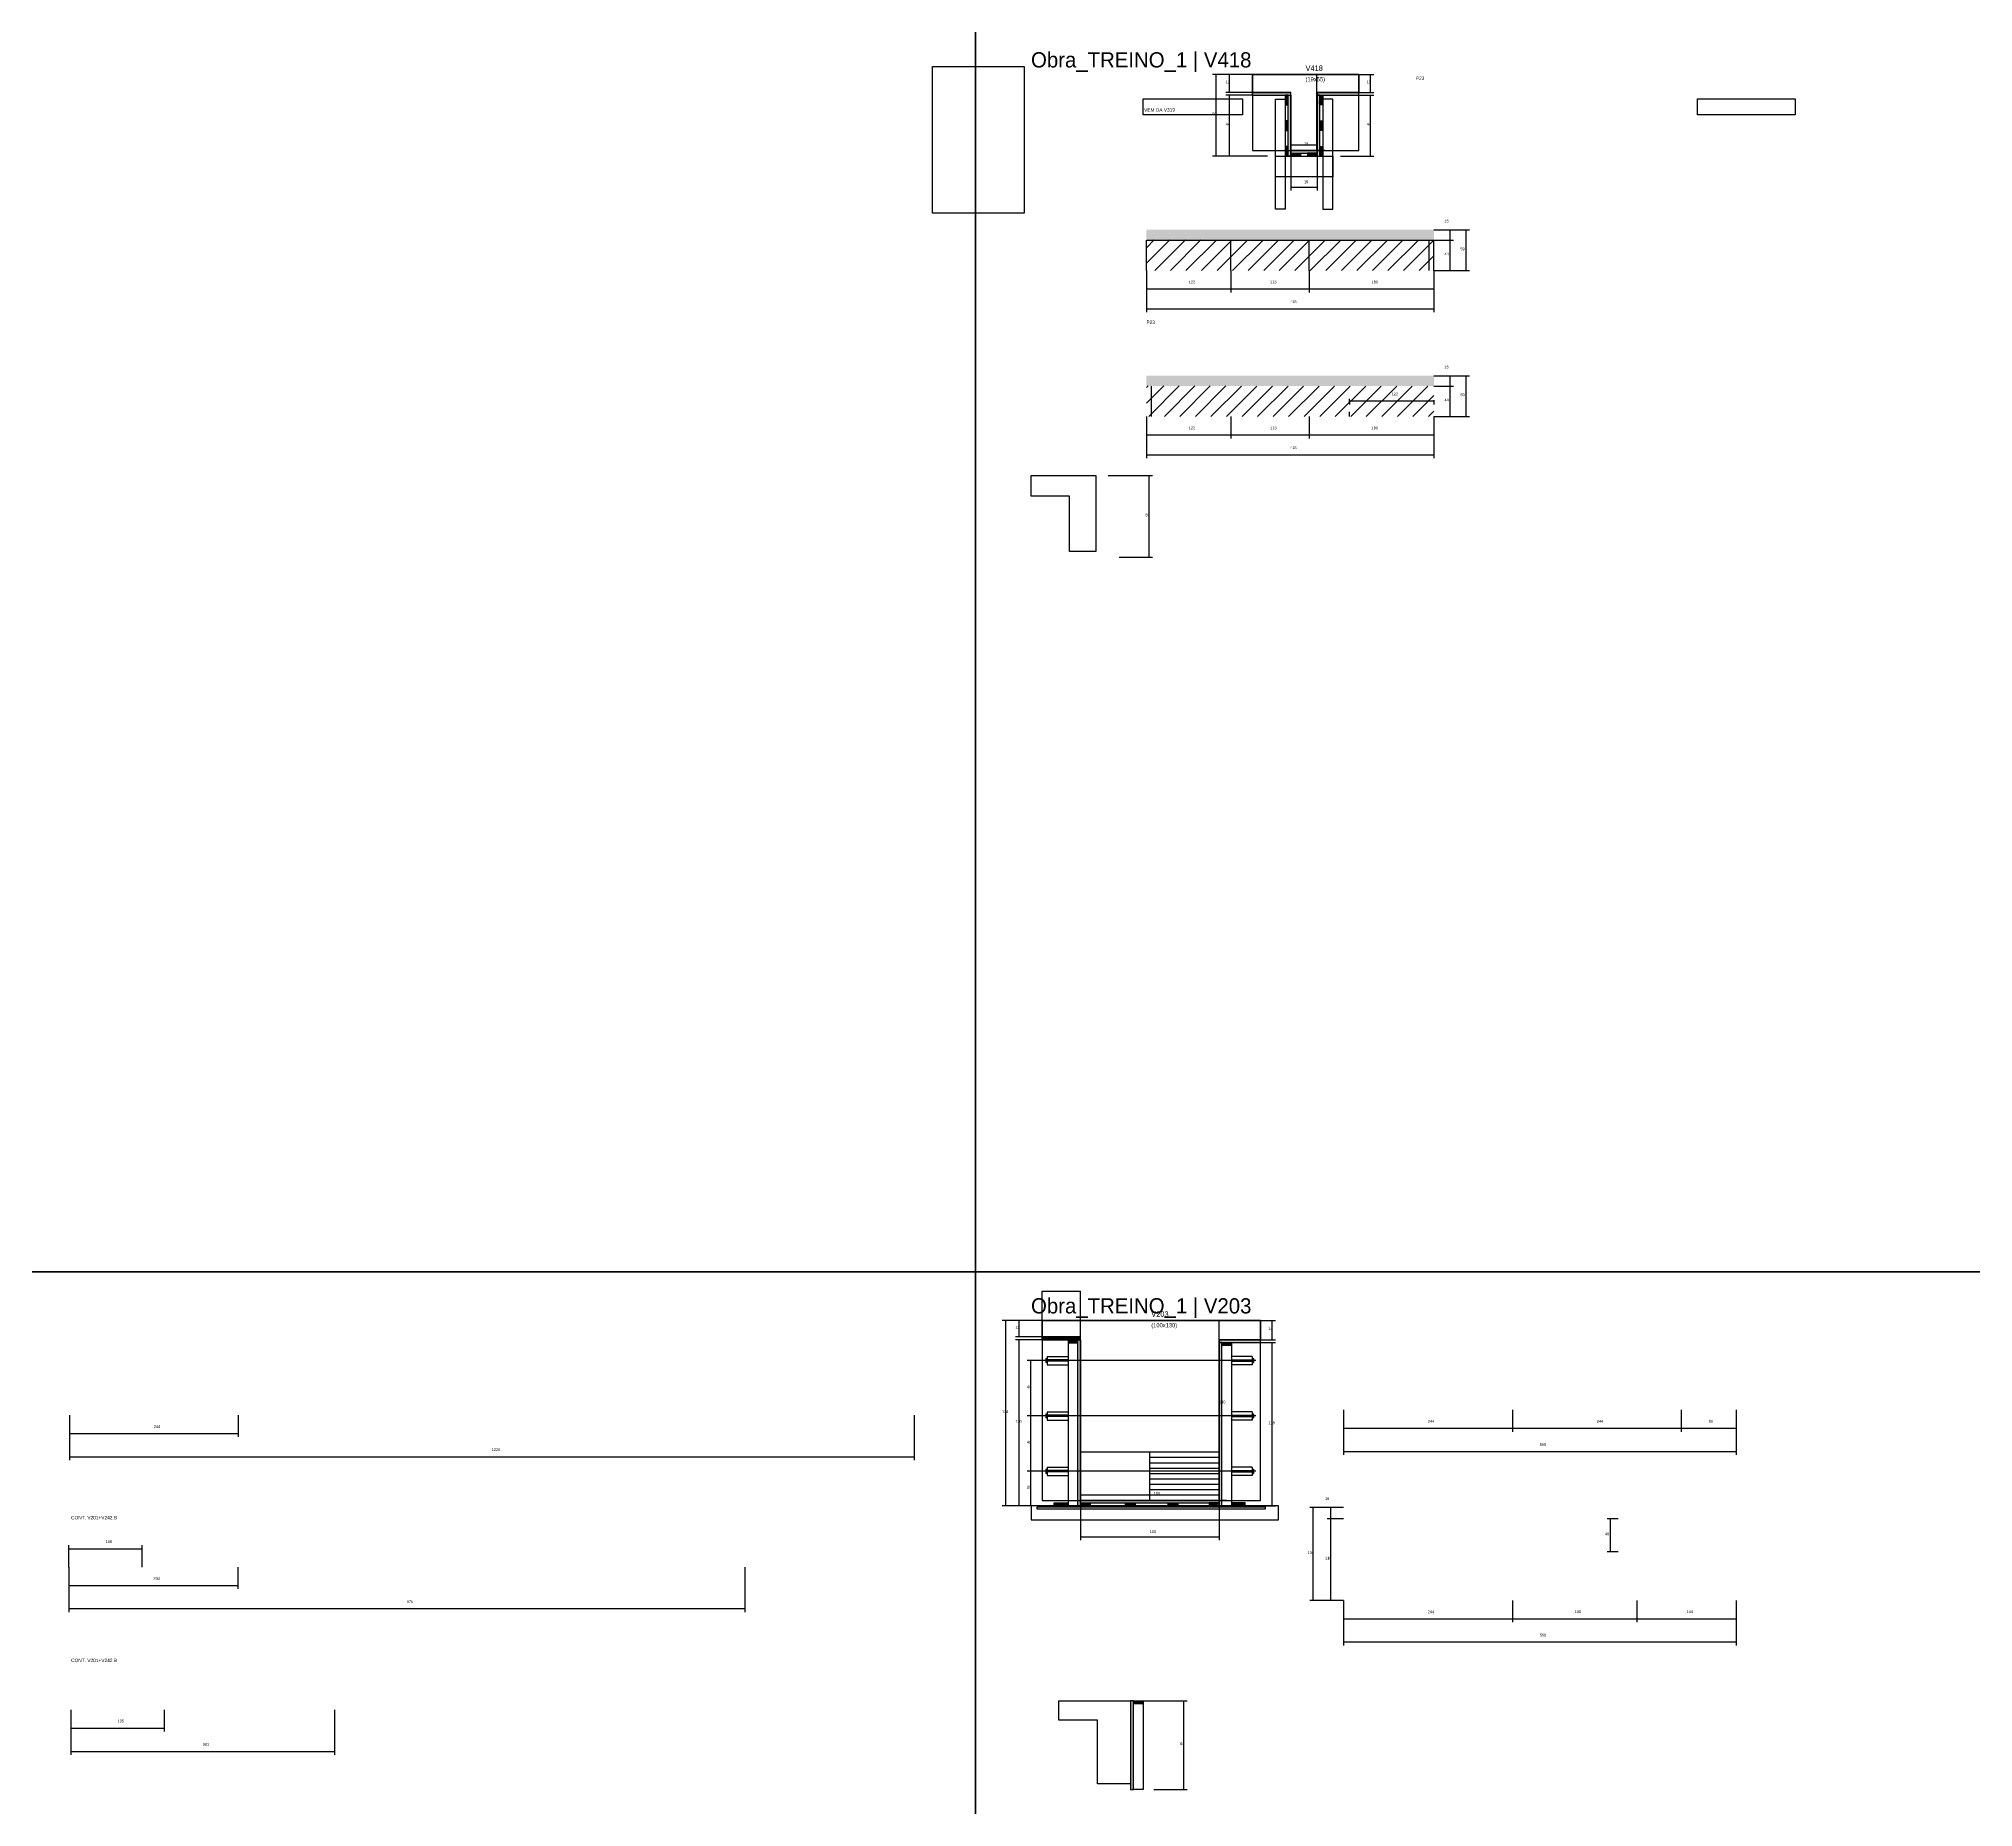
# Model space of a CAD drawing. Header units: metres. Extents: x -41 to 34840, y -36000 to 1848.
# Drawn here: x 18947 to 21741, y -7973 to -5418 of the extents above; entities that cross this region are included whole.
import ezdxf

# ---------------------------------------------------------------- set-up
doc = ezdxf.new("R2010")
doc.units = ezdxf.units.M
for name, color, linetype in [('barrote', 126, 'Continuous'), ('CELL_BORDER', 8, 'Continuous'), ('CONCRETO', 251, 'Continuous'), ('COTA', 4, 'Continuous'), ('Cota Seção (2x)', 4, 'Continuous'), ('cotas', 4, 'Continuous'), ('Hachura', 253, 'Continuous'), ('LABEL_ID', 3, 'Continuous'), ('Madeira', 126, 'Continuous'), ('NOMENCLATURA', 7, 'Continuous'), ('Painéis', 200, 'Continuous'), ('REAPROVEITAMENTO', 251, 'Continuous'), ('SARR_2.2x7', 40, 'Continuous'), ('SARR_3.5x7', 81, 'Continuous'), ('SCO-___-LAJ', 4, 'Continuous'), ('TENSOR', 2, 'Continuous'), ('Texto Seção', 7, 'Continuous')]:
    doc.layers.add(name, color=color, linetype=linetype)

msp = doc.modelspace()

# ---------------------------------------------------------------- hatches: boundary and pattern name
at = {"layer": 'COTA'}
h = msp.add_hatch(dxfattribs=at)
h.set_pattern_fill('AR-CONC', scale=0.03)
h.paths.add_polyline_path([(20961.8, -5709.5), (20961.8, -5694.5), (20961.8, -5694.5), (20546.6, -5694.5), (20546.6, -5694.5), (20546.8, -5709.5), (20546.8, -5709.5), (20961.8, -5709.5)])
h = msp.add_hatch(dxfattribs=at)
h.set_pattern_fill('AR-CONC', scale=0.03)
h.paths.add_polyline_path([(20961.8, -5920.3), (20961.8, -5905.3), (20961.8, -5905.3), (20546.6, -5905.3), (20546.6, -5905.3), (20546.8, -5920.3), (20546.8, -5920.3), (20961.8, -5920.3)])
at = {"layer": 'Hachura'}
h = msp.add_hatch(color=8, dxfattribs=at)
h.dxf.hatch_style = 1
h.paths.add_polyline_path([(20755.3, -5500), (20755.3, -5496), (20755.3, -5496), (20699.7, -5496), (20699.7, -5496), (20699.7, -5500), (20699.7, -5500), (20755.3, -5500)])
h = msp.add_hatch(dxfattribs=at)
h.set_pattern_fill('ANSI31', scale=0.5)
h.paths.add_polyline_path([(20746.9, -5514), (20751.3, -5514), (20751.3, -5514), (20751.3, -5500), (20751.3, -5500), (20746.9, -5500), (20746.9, -5500), (20746.9, -5514)])
h = msp.add_hatch(color=8, dxfattribs=at)
h.dxf.hatch_style = 1
h.paths.add_polyline_path([(20751.3, -5500), (20755.3, -5500), (20755.3, -5500), (20755.3, -5588), (20755.3, -5588), (20751.3, -5588), (20751.3, -5588), (20751.3, -5500)])
h = msp.add_hatch(color=8, dxfattribs=at)
h.dxf.hatch_style = 1
h.paths.add_polyline_path([(20853.3, -5500), (20853.3, -5496), (20853.3, -5496), (20793.3, -5496), (20793.3, -5496), (20793.3, -5500), (20793.3, -5500), (20853.3, -5500)])
h = msp.add_hatch(color=8, dxfattribs=at)
h.dxf.hatch_style = 1
h.paths.add_polyline_path([(20797.3, -5498), (20793.3, -5498), (20793.3, -5498), (20793.3, -5588), (20793.3, -5588), (20797.3, -5588), (20797.3, -5588), (20797.3, -5498)])
h = msp.add_hatch(dxfattribs=at)
h.set_pattern_fill('ANSI31', scale=0.5)
h.paths.add_polyline_path([(20801.7, -5514), (20797.3, -5514), (20797.3, -5514), (20797.3, -5500), (20797.3, -5500), (20801.7, -5500), (20801.7, -5500), (20801.7, -5514)])
h = msp.add_hatch(dxfattribs=at)
h.set_pattern_fill('ANSI31', scale=0.5)
h.paths.add_polyline_path([(20746.9, -5551), (20751.3, -5551), (20751.3, -5551), (20751.3, -5537), (20751.3, -5537), (20746.9, -5537), (20746.9, -5537), (20746.9, -5551)])
h = msp.add_hatch(dxfattribs=at)
h.set_pattern_fill('ANSI31', scale=0.5)
h.paths.add_polyline_path([(20801.7, -5551), (20797.3, -5551), (20797.3, -5551), (20797.3, -5537), (20797.3, -5537), (20801.7, -5537), (20801.7, -5537), (20801.7, -5551)])
h = msp.add_hatch(dxfattribs=at)
h.set_pattern_fill('ANSI31', scale=0.5)
h.paths.add_polyline_path([(20746.9, -5588), (20751.3, -5588), (20751.3, -5588), (20751.3, -5574), (20751.3, -5574), (20746.9, -5574), (20746.9, -5574), (20746.9, -5588)])
h = msp.add_hatch(color=8, dxfattribs=at)
h.dxf.hatch_style = 1
h.paths.add_polyline_path([(20793.3, -5583.6), (20793.3, -5580), (20793.3, -5580), (20755.3, -5580), (20755.3, -5580), (20755.3, -5583.6), (20755.3, -5583.6), (20793.3, -5583.6)])
h = msp.add_hatch(dxfattribs=at)
h.set_pattern_fill('ANSI31', scale=0.5)
h.paths.add_polyline_path([(20755.3, -5588), (20755.3, -5583.6), (20755.3, -5583.6), (20769.3, -5583.6), (20769.3, -5583.6), (20769.3, -5588), (20769.3, -5588), (20755.3, -5588)])
h = msp.add_hatch(dxfattribs=at)
h.set_pattern_fill('ANSI31', scale=0.5)
h.paths.add_polyline_path([(20793.3, -5588), (20793.3, -5583.6), (20793.3, -5583.6), (20779.3, -5583.6), (20779.3, -5583.6), (20779.3, -5588), (20779.3, -5588), (20793.3, -5588)])
h = msp.add_hatch(dxfattribs=at)
h.set_pattern_fill('ANSI31', scale=0.5)
h.paths.add_polyline_path([(20801.7, -5588), (20797.3, -5588), (20797.3, -5588), (20797.3, -5574), (20797.3, -5574), (20801.7, -5574), (20801.7, -5574), (20801.7, -5588)])
h = msp.add_hatch(color=8, dxfattribs=at)
h.dxf.hatch_style = 1
h.paths.add_polyline_path([(20451.5, -7298), (20451.5, -7294), (20451.5, -7294), (20395.9, -7294), (20395.9, -7294), (20395.9, -7298), (20395.9, -7298), (20451.5, -7298)])
h = msp.add_hatch(dxfattribs=at)
h.set_pattern_fill('ANSI31', scale=0.5)
h.paths.add_polyline_path([(20447.5, -7302.4), (20447.5, -7298), (20447.5, -7298), (20433.5, -7298), (20433.5, -7298), (20433.5, -7302.4), (20433.5, -7302.4), (20447.5, -7302.4)])
h = msp.add_hatch(color=8, dxfattribs=at)
h.dxf.hatch_style = 1
h.paths.add_polyline_path([(20447.5, -7298), (20451.5, -7298), (20451.5, -7298), (20451.5, -7538), (20451.5, -7538), (20447.5, -7538), (20447.5, -7538), (20447.5, -7298)])
h = msp.add_hatch(color=8, dxfattribs=at)
h.dxf.hatch_style = 1
h.paths.add_polyline_path([(20711.5, -7302), (20711.5, -7298), (20711.5, -7298), (20651.5, -7298), (20651.5, -7298), (20651.5, -7302), (20651.5, -7302), (20711.5, -7302)])
h = msp.add_hatch(color=8, dxfattribs=at)
h.dxf.hatch_style = 1
h.paths.add_polyline_path([(20655.5, -7302), (20651.5, -7302), (20651.5, -7302), (20651.5, -7538), (20651.5, -7538), (20655.5, -7538), (20655.5, -7538), (20655.5, -7302)])
h = msp.add_hatch(dxfattribs=at)
h.set_pattern_fill('ANSI31', scale=0.5)
h.paths.add_polyline_path([(20655.5, -7306.4), (20655.5, -7302), (20655.5, -7302), (20669.5, -7302), (20669.5, -7302), (20669.5, -7306.4), (20669.5, -7306.4), (20655.5, -7306.4)])
h = msp.add_hatch(dxfattribs=at)
h.set_pattern_fill('ANSI31', scale=0.5)
h.paths.add_polyline_path([(20413.5, -7538), (20413.5, -7533.6), (20413.5, -7533.6), (20433.5, -7533.6), (20433.5, -7533.6), (20433.5, -7538), (20433.5, -7538), (20413.5, -7538)])
h = msp.add_hatch(color=8, dxfattribs=at)
h.dxf.hatch_style = 1
h.paths.add_polyline_path([(20651.5, -7533.6), (20651.5, -7530), (20651.5, -7530), (20451.5, -7530), (20451.5, -7530), (20451.5, -7533.6), (20451.5, -7533.6), (20651.5, -7533.6)])
h = msp.add_hatch(dxfattribs=at)
h.set_pattern_fill('ANSI31', scale=0.5)
h.paths.add_polyline_path([(20451.5, -7538), (20451.5, -7533.6), (20451.5, -7533.6), (20465.5, -7533.6), (20465.5, -7533.6), (20465.5, -7538), (20465.5, -7538), (20451.5, -7538)])
h = msp.add_hatch(dxfattribs=at)
h.set_pattern_fill('ANSI31', scale=0.5)
h.paths.add_polyline_path([(20516.6, -7538), (20516.6, -7533.6), (20516.6, -7533.6), (20530.6, -7533.6), (20530.6, -7533.6), (20530.6, -7538), (20530.6, -7538), (20516.6, -7538)])
h = msp.add_hatch(dxfattribs=at)
h.set_pattern_fill('ANSI31', scale=0.5)
h.paths.add_polyline_path([(20577.9, -7538), (20577.9, -7533.6), (20577.9, -7533.6), (20591.9, -7533.6), (20591.9, -7533.6), (20591.9, -7538), (20591.9, -7538), (20577.9, -7538)])
h = msp.add_hatch(dxfattribs=at)
h.set_pattern_fill('ANSI31', scale=0.5)
h.paths.add_polyline_path([(20651.5, -7538), (20651.5, -7533.6), (20651.5, -7533.6), (20637.5, -7533.6), (20637.5, -7533.6), (20637.5, -7538), (20637.5, -7538), (20651.5, -7538)])
h = msp.add_hatch(dxfattribs=at)
h.set_pattern_fill('ANSI31', scale=0.5)
h.paths.add_polyline_path([(20689.5, -7538), (20689.5, -7533.6), (20689.5, -7533.6), (20669.5, -7533.6), (20669.5, -7533.6), (20669.5, -7538), (20669.5, -7538), (20689.5, -7538)])
h = msp.add_hatch(color=8, dxfattribs=at)
h.dxf.hatch_style = 1
h.paths.add_polyline_path([(20527.8, -7819.7), (20523.8, -7819.7), (20523.8, -7819.7), (20523.8, -7947.7), (20523.8, -7947.7), (20527.8, -7947.7), (20527.8, -7947.7), (20527.8, -7819.7)])
h = msp.add_hatch(dxfattribs=at)
h.set_pattern_fill('ANSI31', scale=0.5)
h.paths.add_polyline_path([(20527.8, -7824.1), (20527.8, -7819.7), (20527.8, -7819.7), (20541.8, -7819.7), (20541.8, -7819.7), (20541.8, -7824.1), (20541.8, -7824.1), (20527.8, -7824.1)])
at = {"layer": 'REAPROVEITAMENTO'}
h = msp.add_hatch(dxfattribs=at)
h.set_pattern_fill('ANSI31', scale=5)
h.paths.add_polyline_path([(20961.8, -5753.4), (20961.8, -5709.4), (20961.8, -5709.4), (20546.8, -5709.2), (20546.8, -5709.2), (20546.8, -5753.2), (20546.8, -5753.2), (20961.8, -5753.4)])
h = msp.add_hatch(dxfattribs=at)
h.set_pattern_fill('ANSI31', scale=5)
h.paths.add_polyline_path([(20961.8, -5964.3), (20961.8, -5920.3), (20961.8, -5920.3), (20546.8, -5920.1), (20546.8, -5920.1), (20546.8, -5964.1), (20546.8, -5964.1), (20961.8, -5964.3)])

# ---------------------------------------------------------------- linework, layer by layer
for p, q in [((20401.5, -7325), (20401.5, -7331)), ((20401.5, -7325), (20403.5, -7325)), ((20403.5, -7331), (20401.5, -7331)), ((20403.5, -7322), (20403.5, -7334)), ((20403.5, -7322), (20433.5, -7322)), ((20433.5, -7327), (20403.5, -7327)), ((20433.5, -7329), (20403.5, -7329)), ((20403.5, -7334), (20433.5, -7334)), ((20699.5, -7322), (20669.5, -7322)), ((20669.5, -7327), (20699.5, -7327)), ((20669.5, -7329), (20699.5, -7329)), ((20699.5, -7334), (20669.5, -7334)), ((20699.5, -7322), (20699.5, -7334)), ((20699.5, -7325), (20701.5, -7325)), ((20699.5, -7331), (20701.5, -7331)), ((20701.5, -7325), (20701.5, -7331)), ((20403.5, -7402), (20403.5, -7414)), ((20403.5, -7402), (20433.5, -7402)), ((20699.5, -7402), (20669.5, -7402)), ((20699.5, -7402), (20699.5, -7414)), ((20401.5, -7405), (20401.5, -7411)), ((20401.5, -7405), (20403.5, -7405)), ((20403.5, -7411), (20401.5, -7411)), ((20433.5, -7407), (20403.5, -7407)), ((20433.5, -7409), (20403.5, -7409)), ((20403.5, -7414), (20433.5, -7414)), ((20669.5, -7407), (20699.5, -7407)), ((20669.5, -7409), (20699.5, -7409)), ((20699.5, -7414), (20669.5, -7414)), ((20699.5, -7405), (20701.5, -7405)), ((20699.5, -7411), (20701.5, -7411)), ((20701.5, -7405), (20701.5, -7411)), ((20401.5, -7485), (20401.5, -7491)), ((20401.5, -7485), (20403.5, -7485)), ((20403.5, -7482), (20403.5, -7494)), ((20403.5, -7482), (20433.5, -7482)), ((20433.5, -7487), (20403.5, -7487)), ((20699.5, -7482), (20669.5, -7482)), ((20669.5, -7487), (20699.5, -7487)), ((20699.5, -7482), (20699.5, -7494)), ((20699.5, -7485), (20701.5, -7485)), ((20701.5, -7485), (20701.5, -7491)), ((20403.5, -7491), (20401.5, -7491)), ((20433.5, -7489), (20403.5, -7489)), ((20403.5, -7494), (20433.5, -7494)), ((20669.5, -7489), (20699.5, -7489)), ((20699.5, -7494), (20669.5, -7494)), ((20699.5, -7491), (20701.5, -7491))]:
    msp.add_line(p, q)
at = {"layer": 'barrote'}
msp.add_lwpolyline([(20380, -7558), (20737.2, -7558), (20737.2, -7538), (20380, -7538)], close=True, dxfattribs=at)
at = {"layer": 'CELL_BORDER'}
for points in [[(17400, -7200), (20300, -7200), (20300, -5400), (17400, -5400)], [(20300, -7200), (23200, -7200), (23200, -5400), (20300, -5400)], [(17400, -9000), (20300, -9000), (20300, -7200), (17400, -7200)], [(20300, -9000), (23200, -9000), (23200, -7200), (20300, -7200)]]:
    msp.add_lwpolyline(points, close=True, dxfattribs=at)
at = {"layer": 'CONCRETO'}
for points in [[(20699.7, -5496), (20699.7, -5470), (20853.3, -5470), (20853.3, -5496), (20793.3, -5496), (20793.3, -5580), (20755.3, -5580), (20755.3, -5496)], [(20699.7, -5580), (20853.3, -5580), (20853.3, -5470), (20699.7, -5470)], [(20380, -6079.4), (20380, -6049.4), (20473.6, -6049.4), (20473.6, -6079.4), (20473.6, -6079.4), (20473.6, -6159.4), (20435.6, -6159.4), (20435.6, -6079.4)], [(20395.9, -7294), (20395.9, -7270), (20711.5, -7270), (20711.5, -7298), (20651.5, -7298), (20651.5, -7530), (20451.5, -7530), (20451.5, -7294)], [(20395.9, -7530), (20711.5, -7530), (20711.5, -7270), (20395.9, -7270)], [(20420.2, -7847.7), (20420.2, -7819.7), (20523.8, -7819.7), (20523.8, -7847.7), (20523.8, -7847.7), (20523.8, -7939.7), (20475.8, -7939.7), (20475.8, -7847.7)]]:
    msp.add_lwpolyline(points, close=True, dxfattribs=at)
at = {"layer": 'COTA'}
for p, q in [((20699.7, -5470), (20642.3, -5470)), ((20647.3, -5588), (20647.3, -5470)), ((20699.7, -5470), (20661.6, -5470)), ((20666.6, -5496), (20666.6, -5470)), ((20853.3, -5470), (20875.2, -5470)), ((20870.2, -5496), (20870.2, -5470)), ((20699.7, -5496), (20661.6, -5496)), ((20699.7, -5500), (20661.6, -5500)), ((20666.6, -5588), (20666.6, -5500)), ((20853.3, -5496), (20875.2, -5496)), ((20853.3, -5500), (20875.2, -5500)), ((20870.2, -5588), (20870.2, -5500)), ((20721.7, -5588), (20642.3, -5588)), ((20721.7, -5588), (20661.6, -5588)), ((20755.3, -5588), (20755.3, -5637.7)), ((20793.3, -5588), (20793.3, -5637.7)), ((20826.9, -5588), (20875.2, -5588)), ((20755.3, -5632.7), (20793.3, -5632.7)), ((20961.8, -5694.5), (20990.2, -5694.5)), ((20961.8, -5694.5), (21013.3, -5694.5)), ((20985.2, -5709.5), (20985.2, -5694.5)), ((21008.3, -5753.5), (21008.3, -5694.5)), ((20961.8, -5709.5), (20990.2, -5709.5)), ((20961.8, -5709.5), (20990.2, -5709.5)), ((20985.2, -5753.5), (20985.2, -5709.5)), ((20546.8, -5753.5), (20546.8, -5785)), ((20546.8, -5753.5), (20546.8, -5813.5)), ((20668.8, -5753.5), (20668.8, -5785)), ((20668.8, -5753.5), (20668.8, -5785)), ((20781.8, -5753.5), (20781.8, -5785)), ((20781.8, -5753.5), (20781.8, -5785)), ((20961.8, -5753.5), (20961.8, -5785)), ((20961.8, -5753.5), (20961.8, -5813.5)), ((20961.8, -5753.5), (20990.2, -5753.5)), ((20961.8, -5753.5), (21013.3, -5753.5)), ((20546.8, -5780), (20668.8, -5780)), ((20668.8, -5780), (20781.8, -5780)), ((20781.8, -5780), (20961.8, -5780)), ((20546.8, -5808.5), (20961.8, -5808.5)), ((20961.8, -5905.3), (20990.2, -5905.3)), ((20961.8, -5905.3), (21013.3, -5905.3)), ((20961.8, -5920.3), (20990.2, -5920.3)), ((20961.8, -5920.3), (20990.2, -5920.3)), ((20985.2, -5920.3), (20985.2, -5905.3)), ((20985.2, -5964.3), (20985.2, -5920.3)), ((21008.3, -5964.3), (21008.3, -5905.3)), ((20839.8, -5940.6), (20839.8, -5946.8)), ((20839.8, -5941.8), (20961.8, -5941.8)), ((20961.8, -5940.6), (20961.8, -5946.8)), ((20546.8, -5964.3), (20546.8, -5995.9)), ((20546.8, -5964.3), (20546.8, -6024.4)), ((20668.8, -5964.3), (20668.8, -5995.9)), ((20668.8, -5964.3), (20668.8, -5995.9)), ((20781.8, -5964.3), (20781.8, -5995.9)), ((20781.8, -5964.3), (20781.8, -5995.9)), ((20961.8, -5964.3), (20961.8, -5995.9)), ((20961.8, -5964.3), (20961.8, -6024.4)), ((20961.8, -5964.3), (20990.2, -5964.3)), ((20961.8, -5964.3), (21013.3, -5964.3)), ((20546.8, -5990.9), (20668.8, -5990.9)), ((20668.8, -5990.9), (20781.8, -5990.9)), ((20781.8, -5990.9), (20961.8, -5990.9)), ((20546.8, -6019.4), (20961.8, -6019.4)), ((20491.6, -6049.4), (20555.5, -6049.4)), ((20550.5, -6167.4), (20550.5, -6049.4)), ((20507.2, -6167.4), (20555.5, -6167.4)), ((20395.9, -7270), (20338.5, -7270)), ((20343.5, -7538), (20343.5, -7270)), ((20395.9, -7270), (20357.8, -7270)), ((20362.8, -7294), (20362.8, -7270)), ((20711.5, -7270), (20733.3, -7270)), ((20728.3, -7298), (20728.3, -7270)), ((20395.9, -7294), (20357.8, -7294)), ((20395.9, -7298), (20357.8, -7298)), ((20362.8, -7538), (20362.8, -7298)), ((20711.5, -7298), (20733.3, -7298)), ((20711.5, -7302), (20733.3, -7302)), ((20728.3, -7538), (20728.3, -7302)), ((20398.2, -7328), (20374.6, -7328)), ((20379.6, -7408), (20379.6, -7328)), ((20831.2, -7399.3), (20831.2, -7430.9)), ((20831.2, -7399.3), (20831.2, -7464.4)), ((21075.2, -7399.3), (21075.2, -7430.9)), ((21075.2, -7399.3), (21075.2, -7430.9)), ((21319.2, -7399.3), (21319.2, -7430.9)), ((21319.2, -7399.3), (21319.2, -7430.9)), ((21398.7, -7399.3), (21398.7, -7430.9)), ((21398.7, -7399.3), (21398.7, -7464.4)), ((18991, -7406.9), (18991, -7438.4)), ((18991, -7406.9), (18991, -7471.9)), ((19235, -7406.9), (19235, -7438.4)), ((20211, -7406.9), (20211, -7471.9)), ((20398.2, -7408), (20374.6, -7408)), ((20398.2, -7408), (20374.6, -7408)), ((20379.6, -7488), (20379.6, -7408)), ((20831.2, -7425.9), (21075.2, -7425.9)), ((21075.2, -7425.9), (21319.2, -7425.9)), ((21319.2, -7425.9), (21398.7, -7425.9)), ((18991, -7433.4), (19235, -7433.4)), ((20831.2, -7459.4), (21398.7, -7459.4)), ((18991, -7466.9), (20211, -7466.9)), ((20398.2, -7488), (20374.6, -7488)), ((20398.2, -7488), (20374.6, -7488)), ((20379.6, -7538), (20379.6, -7488)), ((20417.9, -7538), (20338.5, -7538)), ((20417.9, -7538), (20357.8, -7538)), ((20398.2, -7538), (20374.6, -7538)), ((20451.5, -7538), (20451.5, -7587.7)), ((20651.5, -7538), (20651.5, -7587.7)), ((20685.1, -7538), (20733.3, -7538)), ((20451.5, -7582.7), (20651.5, -7582.7)), ((18990.4, -7626.4), (18990.4, -7657.9)), ((19234.4, -7626.4), (19234.4, -7657.9)), ((18990.4, -7652.9), (19234.4, -7652.9)), ((20831.2, -7674.5), (20831.2, -7706)), ((20831.2, -7674.5), (20831.2, -7739.6)), ((21075.2, -7674.5), (21075.2, -7706)), ((21075.2, -7674.5), (21075.2, -7706)), ((21255.2, -7674.5), (21255.2, -7706)), ((21255.2, -7674.5), (21255.2, -7706)), ((21398.7, -7674.5), (21398.7, -7706)), ((21398.7, -7674.5), (21398.7, -7739.6)), ((20831.2, -7701), (21075.2, -7701)), ((21075.2, -7701), (21255.2, -7701)), ((21255.2, -7701), (21398.7, -7701)), ((20831.2, -7734.6), (21398.7, -7734.6)), ((20541.8, -7819.7), (20605.7, -7819.7)), ((20600.7, -7947.7), (20600.7, -7819.7)), ((18993.1, -7832.5), (18993.1, -7864.1)), ((18993.1, -7832.5), (18993.1, -7897.6)), ((19128.1, -7832.5), (19128.1, -7864.1)), ((19374.1, -7832.5), (19374.1, -7897.6)), ((18993.1, -7859.1), (19128.1, -7859.1)), ((18993.1, -7892.6), (19374.1, -7892.6)), ((20557.4, -7947.7), (20605.7, -7947.7))]:
    msp.add_line(p, q, dxfattribs=at)
at = {"layer": 'Cota Seção (2x)'}
for p, q in [((20804.3, -5470), (20787.8, -5470)), ((20792.8, -5580), (20792.8, -5470)), ((20755.3, -5588), (20755.3, -5567)), ((20755.3, -5572), (20793.3, -5572)), ((20804.3, -5580), (20787.8, -5580)), ((20793.3, -5588), (20793.3, -5567)), ((20662.5, -7270), (20646.5, -7270)), ((20651.5, -7530), (20651.5, -7270)), ((20451.5, -7538), (20451.5, -7517)), ((20451.5, -7522), (20651.5, -7522)), ((20662.5, -7530), (20646.5, -7530)), ((20651.5, -7538), (20651.5, -7517)), ((20831.2, -7540.5), (20782.6, -7540.5)), ((20787.6, -7674.5), (20787.6, -7540.5)), ((20831.2, -7540.5), (20807.8, -7540.5)), ((20812.8, -7556.5), (20812.8, -7540.5)), ((20831.2, -7556.5), (20807.8, -7556.5)), ((20831.2, -7556.5), (20807.8, -7556.5)), ((20812.8, -7674.5), (20812.8, -7556.5)), ((21228.2, -7556.5), (21212.1, -7556.5)), ((21217.1, -7604.5), (21217.1, -7556.5)), ((18990.4, -7626.4), (18990.4, -7594.8)), ((18990.4, -7599.8), (19096.4, -7599.8)), ((19096.4, -7626.4), (19096.4, -7594.8)), ((18990.4, -7626.4), (18990.4, -7691.4)), ((19966.4, -7626.4), (19966.4, -7691.4)), ((21228.2, -7604.5), (21212.1, -7604.5)), ((20831.2, -7674.5), (20782.6, -7674.5)), ((20831.2, -7674.5), (20807.8, -7674.5)), ((18990.4, -7686.4), (19966.4, -7686.4))]:
    msp.add_line(p, q, dxfattribs=at)
at = {"layer": 'Cotas'}
msp.add_lwpolyline([(20237.6, -5458.7), (20370, -5458.7), (20370, -5670.3), (20237.6, -5670.3)], close=True, dxfattribs=at)
at = {"layer": 'Madeira'}
for points in [[(20746.9, -5514), (20751.3, -5514), (20751.3, -5500), (20746.9, -5500)], [(20801.7, -5514), (20797.3, -5514), (20797.3, -5500), (20801.7, -5500)], [(20746.9, -5551), (20751.3, -5551), (20751.3, -5537), (20746.9, -5537)], [(20801.7, -5551), (20797.3, -5551), (20797.3, -5537), (20801.7, -5537)], [(20746.9, -5588), (20751.3, -5588), (20751.3, -5574), (20746.9, -5574)], [(20755.3, -5588), (20755.3, -5583.6), (20769.3, -5583.6), (20769.3, -5588)], [(20793.3, -5588), (20793.3, -5583.6), (20779.3, -5583.6), (20779.3, -5588)], [(20801.7, -5588), (20797.3, -5588), (20797.3, -5574), (20801.7, -5574)], [(20447.5, -7302.4), (20447.5, -7298), (20433.5, -7298), (20433.5, -7302.4)], [(20447.5, -7298), (20433.5, -7298), (20433.5, -7538), (20447.5, -7538)], [(20655.5, -7306.4), (20655.5, -7302), (20669.5, -7302), (20669.5, -7306.4)], [(20655.5, -7302), (20669.5, -7302), (20669.5, -7538), (20655.5, -7538)], [(20380, -7558), (20737.2, -7558), (20737.2, -7538), (20380, -7538)], [(20413.5, -7538), (20413.5, -7533.6), (20433.5, -7533.6), (20433.5, -7538)], [(20451.5, -7538), (20451.5, -7533.6), (20465.5, -7533.6), (20465.5, -7538)], [(20516.6, -7538), (20516.6, -7533.6), (20530.6, -7533.6), (20530.6, -7538)], [(20577.9, -7538), (20577.9, -7533.6), (20591.9, -7533.6), (20591.9, -7538)], [(20651.5, -7538), (20651.5, -7533.6), (20637.5, -7533.6), (20637.5, -7538)], [(20689.5, -7538), (20689.5, -7533.6), (20669.5, -7533.6), (20669.5, -7538)], [(20527.8, -7824.1), (20527.8, -7819.7), (20541.8, -7819.7), (20541.8, -7824.1)], [(20527.8, -7819.7), (20541.8, -7819.7), (20541.8, -7947.7), (20527.8, -7947.7)]]:
    msp.add_lwpolyline(points, close=True, dxfattribs=at)
at = {"layer": 'Painéis'}
for p, q in [((20699.7, -5496), (20755.3, -5496)), ((20699.7, -5500), (20699.7, -5496)), ((20755.3, -5500), (20755.3, -5496)), ((20755.3, -5588), (20755.3, -5500)), ((20793.3, -5496), (20853.3, -5496)), ((20793.3, -5500), (20793.3, -5496)), ((20793.3, -5588), (20793.3, -5500)), ((20853.3, -5500), (20853.3, -5496)), ((20755.3, -5580), (20793.3, -5580)), ((20755.3, -5583.6), (20755.3, -5580)), ((20793.3, -5583.6), (20793.3, -5580)), ((20546.8, -5709.5), (20961.8, -5709.5)), ((20546.8, -5753.5), (20546.8, -5709.5)), ((20668.8, -5753.5), (20668.8, -5709.5)), ((20781.8, -5753.5), (20781.8, -5709.5)), ((20961.8, -5753.5), (20961.8, -5709.5)), ((20395.9, -7228), (20451.5, -7228)), ((20395.9, -7298), (20395.9, -7228)), ((20451.5, -7298), (20451.5, -7228)), ((20395.9, -7294), (20451.5, -7294)), ((20395.9, -7298), (20395.9, -7294)), ((20395.9, -7298), (20451.5, -7298)), ((20451.5, -7298), (20451.5, -7294)), ((20451.5, -7538), (20451.5, -7298)), ((20451.5, -7538), (20451.5, -7298)), ((20651.5, -7298), (20711.5, -7298)), ((20651.5, -7538), (20651.5, -7302)), ((20451.5, -7460), (20551.5, -7460)), ((20451.5, -7530), (20451.5, -7460)), ((20551.5, -7530), (20551.5, -7460)), ((20551.5, -7460), (20651.5, -7460)), ((20551.5, -7530), (20551.5, -7460)), ((20651.5, -7530), (20651.5, -7460)), ((20451.5, -7530), (20651.5, -7530)), ((20451.5, -7533.6), (20451.5, -7530)), ((20451.5, -7530), (20551.5, -7530)), ((20551.5, -7530), (20651.5, -7530)), ((20651.5, -7533.6), (20651.5, -7530))]:
    msp.add_line(p, q, dxfattribs=at)
for points in [[(20755.3, -5500), (20755.3, -5496), (20699.7, -5496), (20699.7, -5500)], [(20751.3, -5500), (20755.3, -5500), (20755.3, -5588), (20751.3, -5588)], [(20853.3, -5500), (20853.3, -5496), (20793.3, -5496), (20793.3, -5500)], [(20797.3, -5500), (20793.3, -5500), (20793.3, -5588), (20797.3, -5588)], [(20793.3, -5583.6), (20793.3, -5580), (20755.3, -5580), (20755.3, -5583.6)], [(20451.5, -7298), (20451.5, -7294), (20395.9, -7294), (20395.9, -7298)], [(20447.5, -7298), (20451.5, -7298), (20451.5, -7538), (20447.5, -7538)], [(20711.5, -7302), (20711.5, -7298), (20651.5, -7298), (20651.5, -7302)], [(20655.5, -7302), (20651.5, -7302), (20651.5, -7538), (20655.5, -7538)], [(20651.5, -7533.6), (20651.5, -7530), (20451.5, -7530), (20451.5, -7533.6)], [(20527.8, -7819.7), (20523.8, -7819.7), (20523.8, -7947.7), (20527.8, -7947.7)]]:
    msp.add_lwpolyline(points, close=True, dxfattribs=at)
at = {"layer": 'SARR_2.2x7'}
for p, q in [((20954.9, -5753.5), (20954.9, -5709.5)), ((20553.8, -5964.3), (20553.8, -5920.3)), ((20839.8, -5945.8), (20839.8, -5938.8)), ((20839.8, -5964.3), (20839.8, -5957.3)), ((20396.9, -7294.4), (20450.5, -7294.4)), ((20396.9, -7294.9), (20450.5, -7294.9)), ((20396.9, -7295.3), (20450.5, -7295.3)), ((20396.9, -7295.8), (20450.5, -7295.8)), ((20396.9, -7296.2), (20450.5, -7296.2)), ((20396.9, -7296.7), (20450.5, -7296.7)), ((20396.9, -7297.1), (20450.5, -7297.1)), ((20396.9, -7297.6), (20450.5, -7297.6)), ((20552.5, -7467.8), (20650.5, -7467.8)), ((20552.5, -7475.6), (20650.5, -7475.6)), ((20552.5, -7483.3), (20650.5, -7483.3)), ((20552.5, -7491.1), (20650.5, -7491.1)), ((20552.5, -7498.9), (20650.5, -7498.9)), ((20552.5, -7506.7), (20650.5, -7506.7)), ((20552.5, -7514.4), (20650.5, -7514.4)), ((20552.5, -7522.2), (20650.5, -7522.2))]:
    msp.add_line(p, q, dxfattribs=at)
at = {"layer": 'SARR_3.5x7'}
for points in [[(20732.9, -5506), (20746.9, -5506), (20746.9, -5664.5), (20732.9, -5664.5)], [(20815.7, -5506), (20801.7, -5506), (20801.7, -5664.5), (20815.7, -5664.5)], [(20732.9, -5588), (20815.7, -5588), (20815.7, -5618.1), (20732.9, -5618.1)]]:
    msp.add_lwpolyline(points, close=True, dxfattribs=at)
at = {"layer": 'SCO-___-LAJ'}
msp.add_lwpolyline([(20389, -7539.3), (20718.3, -7539.3), (20718.3, -7542.5), (20389, -7542.5)], close=True, dxfattribs=at)
at = {"layer": 'TENSOR'}
for p, q in [((20704.5, -7328), (20398.2, -7328)), ((20704.5, -7408), (20398.2, -7408)), ((20704.5, -7488), (20398.2, -7488))]:
    msp.add_line(p, q, dxfattribs=at)
at = {"layer": 'Texto Seção'}
for points in [[(20542, -5505.4), (20685.6, -5505.4), (20685.6, -5528.6), (20542, -5528.6)], [(21342.4, -5505.4), (21483.9, -5505.4), (21483.9, -5528.6), (21342.4, -5528.6)]]:
    msp.add_lwpolyline(points, close=True, dxfattribs=at)

# ---------------------------------------------------------------- texts
at = {"layer": 'COTA'}
for s, p in [('13', (20661.1, -5483)), ('13', (20864.7, -5483)), ('59', (20641.8, -5529)), ('44', (20661.1, -5544)), ('44', (20864.7, -5544)), ('19', (20774.3, -5627.2)), ('15', (20977.1, -5683.8)), ('44', (20977.1, -5731.5)), ('59', (21000.2, -5724)), ('122', (20607.8, -5772)), ('113', (20725.3, -5771.8)), ('180', (20871.8, -5771.9)), ('415', (20754.3, -5800.4)), ('15', (20977.1, -5894.6)), ('122', (20900.8, -5933.8)), ('44', (20977.1, -5942.3)), ('59', (21000.2, -5934.8)), ('122', (20607.8, -5982.8)), ('113', (20725.3, -5982.7)), ('180', (20871.8, -5982.8)), ('415', (20754.3, -6011.3)), ('59', (20545, -6108.4)), ('12', (20357.3, -7282)), ('14', (20722.8, -7284)), ('40', (20374.1, -7368)), ('134', (20338, -7404)), ('244', (19113, -7425.3)), ('120', (20357.3, -7418)), ('118', (20722.8, -7420)), ('244', (20953.2, -7417.8)), ('244', (21197.2, -7417.8)), ('80', (21358.9, -7417.7)), ('1220', (19601, -7458.8)), ('40', (20374.1, -7448)), ('568', (21114.9, -7451.3)), ('25', (20374.1, -7513)), ('100', (20551.5, -7577.2)), ('244', (19112.4, -7644.8)), ('244', (20953.2, -7693)), ('180', (21165.2, -7692.9)), ('144', (21326.9, -7692.8)), ('568', (21114.9, -7726.5)), ('135', (19060.6, -7850.8)), ('64', (20595.2, -7883.7)), ('381', (19183.6, -7884.4))]:
    msp.add_text(s, height=4, dxfattribs=at).set_placement(p)
at = {"layer": 'Cota Seção (2x)'}
for s, p in [('55', (20792.8, -5512)), ('19', (20774.3, -5572)), ('130', (20651.5, -7389.9)), ('100', (20557.2, -7522)), ('16', (20804.7, -7529.5)), ('106', (19043.4, -7591.7)), ('48', (21209, -7580.5)), ('134', (20779.4, -7607.5)), ('118', (20804.7, -7615.5)), ('976', (19478.4, -7678.3))]:
    msp.add_text(s, height=4, dxfattribs=at).set_placement(p)
at = {"layer": 'LABEL_ID'}
for s, p in [('Obra_TREINO_1 | V418', (20380, -5460)), ('Obra_TREINO_1 | V203', (20380, -7260))]:
    msp.add_text(s, height=22, dxfattribs=at).set_placement(p)
at = {"layer": 'NOMENCLATURA'}
for p in [(20935.8, -5478.1), (20546.7, -5830.5)]:
    msp.add_text('P23', height=5, dxfattribs=at).set_placement(p)
at = {"layer": 'Texto Seção'}
for s, height, p in [('V418', 8, (20776.5, -5465)), ('(19x55)', 6, (20776.5, -5480)), ('VEM DA V319', 5, (20543.4, -5523.8)), ('V203', 8, (20553.7, -7265)), ('(100x130)', 6, (20553.7, -7280)), ('CONT. V201+V242.B', 5, (18993.6, -7557.5)), ('CONT. V201+V242.B', 5, (18993.6, -7763.7))]:
    msp.add_text(s, height=height, dxfattribs=at).set_placement(p)

doc.saveas('drawing.dxf')
